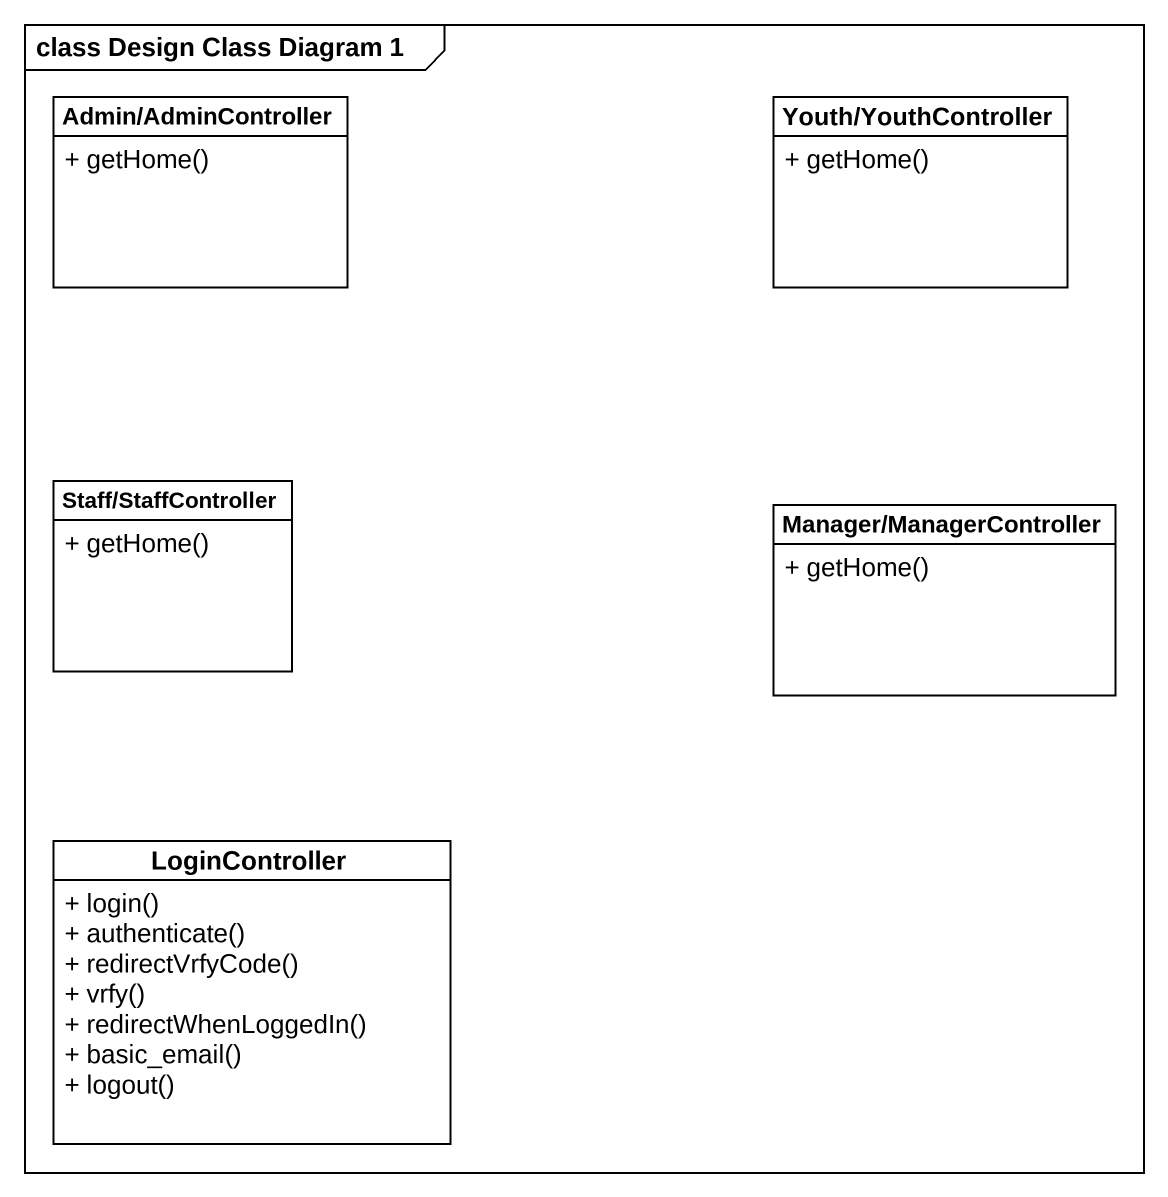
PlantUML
@startuml
mainframe class Design Class Diagram 1
hide circle
hide empty members
skinparam classAttributeIconSize 0
class "Admin/AdminController" as Admin_AdminController {
  + getHome()
}
class "Youth/YouthController" as Youth_YouthController {
  + getHome()
}
class "Staff/StaffController" as Staff_StaffController {
  + getHome()
}
class "Manager/ManagerController" as Manager_ManagerController {
  + getHome()
}
class LoginController {
  + login()
  + authenticate()
  + redirectVrfyCode()
  + vrfy()
  + redirectWhenLoggedIn()
  + basic_email()
  + logout()
}
@enduml
